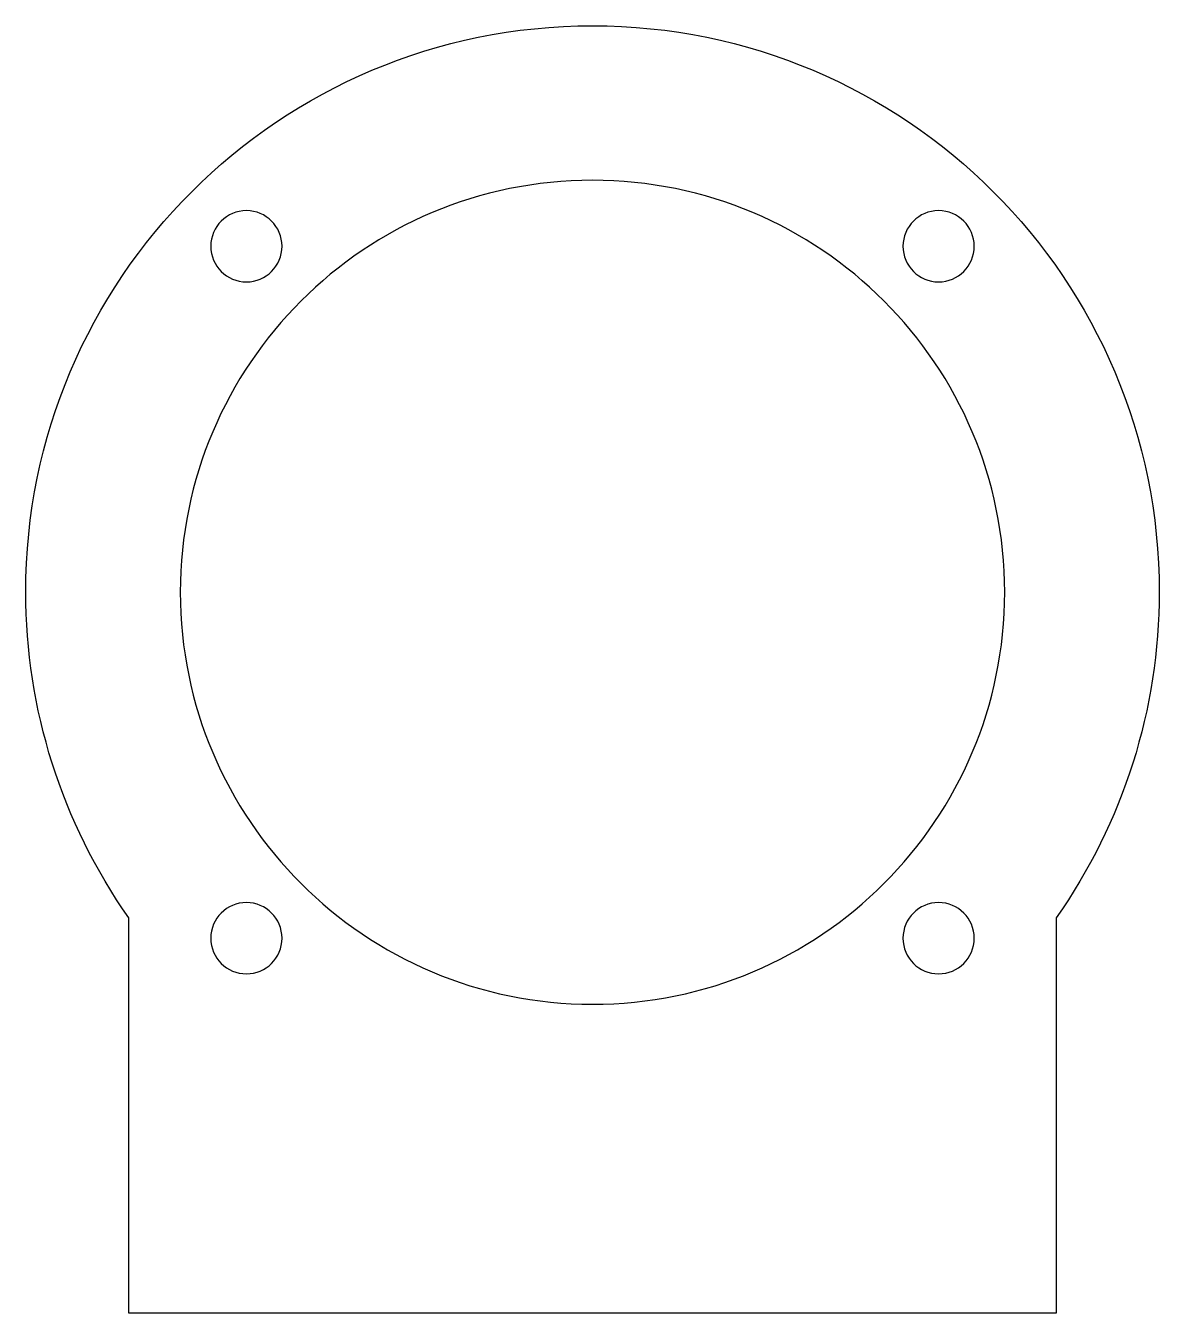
# Model space of a CAD drawing. Extents: x -34.9 to 34.9, y -44.5 to 34.9.
import ezdxf

# ---------------------------------------------------------------- set-up
doc = ezdxf.new("R2010")
doc.units = 0
doc.layers.add('LAYER_1', color=18, linetype='CONTINUOUS')

msp = doc.modelspace()

# ---------------------------------------------------------------- linework, layer by layer
at = {"layer": 'LAYER_1'}
for points in [[(0, 34.925), (0.901, 34.914), (1.797, 34.88), (2.687, 34.823), (3.571, 34.745), (4.448, 34.644), (5.319, 34.523), (6.182, 34.38), (7.039, 34.215), (7.887, 34.031), (8.728, 33.825), (9.561, 33.6), (10.386, 33.355), (11.201, 33.09), (12.008, 32.806), (12.806, 32.502), (13.594, 32.18), (14.373, 31.84), (15.141, 31.481), (15.9, 31.104), (16.647, 30.71), (17.384, 30.298), (18.11, 29.869), (18.824, 29.423), (19.527, 28.96), (20.218, 28.482), (20.896, 27.987), (21.562, 27.476), (22.216, 26.95), (22.856, 26.408), (23.483, 25.852), (24.096, 25.281), (24.696, 24.696), (25.281, 24.096), (25.852, 23.483), (26.408, 22.856), (26.95, 22.216), (27.476, 21.562), (27.987, 20.896), (28.482, 20.218), (28.96, 19.527), (29.423, 18.824), (29.869, 18.11), (30.298, 17.384), (30.71, 16.647), (31.104, 15.9), (31.481, 15.141), (31.84, 14.373), (32.18, 13.594), (32.502, 12.806), (32.806, 12.008), (33.09, 11.201), (33.355, 10.386), (33.6, 9.561), (33.825, 8.728), (34.031, 7.887), (34.215, 7.039), (34.38, 6.182), (34.523, 5.319), (34.644, 4.448), (34.745, 3.571), (34.823, 2.687), (34.88, 1.797), (34.914, 0.901), (34.925, 0), (34.918, -0.673), (34.899, -1.345), (34.867, -2.016), (34.821, -2.685), (34.763, -3.352), (34.693, -4.018), (34.61, -4.681), (34.514, -5.342), (34.405, -6.001), (34.284, -6.657), (34.151, -7.31), (34.005, -7.96), (33.847, -8.607), (33.677, -9.251), (33.494, -9.892), (33.299, -10.529), (33.092, -11.161), (32.873, -11.79), (32.643, -12.415), (32.4, -13.036), (32.145, -13.651), (31.879, -14.263), (31.6, -14.869), (31.31, -15.47), (31.009, -16.066), (30.695, -16.657), (30.37, -17.242), (30.034, -17.821), (29.686, -18.394), (29.327, -18.962), (28.957, -19.523), (28.575, -20.077), (28.575, -44.45), (-28.575, -44.45), (-28.575, -20.077), (-28.957, -19.523), (-29.327, -18.962), (-29.686, -18.394), (-30.034, -17.821), (-30.37, -17.242), (-30.695, -16.657), (-31.009, -16.066), (-31.31, -15.47), (-31.6, -14.869), (-31.879, -14.263), (-32.145, -13.651), (-32.4, -13.036), (-32.643, -12.415), (-32.873, -11.79), (-33.092, -11.161), (-33.299, -10.529), (-33.494, -9.892), (-33.677, -9.251), (-33.847, -8.607), (-34.005, -7.96), (-34.151, -7.31), (-34.284, -6.657), (-34.405, -6.001), (-34.514, -5.342), (-34.61, -4.681), (-34.693, -4.018), (-34.763, -3.352), (-34.821, -2.685), (-34.867, -2.016), (-34.899, -1.345), (-34.918, -0.673), (-34.925, 0), (-34.914, 0.901), (-34.88, 1.797), (-34.823, 2.687), (-34.745, 3.571), (-34.644, 4.448), (-34.523, 5.319), (-34.38, 6.182), (-34.215, 7.039), (-34.031, 7.887), (-33.825, 8.728), (-33.6, 9.561), (-33.355, 10.386), (-33.09, 11.201), (-32.806, 12.008), (-32.502, 12.806), (-32.18, 13.594), (-31.84, 14.373), (-31.481, 15.141), (-31.104, 15.9), (-30.71, 16.647), (-30.298, 17.384), (-29.869, 18.11), (-29.423, 18.824), (-28.96, 19.527), (-28.482, 20.218), (-27.987, 20.896), (-27.476, 21.562), (-26.95, 22.216), (-26.408, 22.856), (-25.852, 23.483), (-25.281, 24.096), (-24.696, 24.696), (-24.096, 25.281), (-23.483, 25.852), (-22.856, 26.408), (-22.216, 26.95), (-21.562, 27.476), (-20.896, 27.987), (-20.218, 28.482), (-19.527, 28.96), (-18.824, 29.423), (-18.11, 29.869), (-17.384, 30.298), (-16.647, 30.71), (-15.9, 31.104), (-15.141, 31.481), (-14.373, 31.84), (-13.594, 32.18), (-12.806, 32.502), (-12.008, 32.806), (-11.201, 33.09), (-10.386, 33.355), (-9.561, 33.6), (-8.728, 33.825), (-7.887, 34.031), (-7.039, 34.215), (-6.182, 34.38), (-5.319, 34.523), (-4.448, 34.644), (-3.571, 34.745), (-2.687, 34.823), (-1.797, 34.88), (-0.901, 34.914)], [(0, 25.4), (-0.656, 25.392), (-1.307, 25.367), (-1.954, 25.326), (-2.597, 25.269), (-3.235, 25.196), (-3.868, 25.107), (-4.496, 25.003), (-5.119, 24.884), (-5.736, 24.75), (-6.348, 24.6), (-6.954, 24.436), (-7.553, 24.258), (-8.147, 24.065), (-8.733, 23.859), (-9.314, 23.638), (-9.887, 23.404), (-10.453, 23.156), (-11.012, 22.895), (-11.563, 22.621), (-12.107, 22.334), (-12.643, 22.035), (-13.171, 21.723), (-13.69, 21.398), (-14.201, 21.062), (-14.704, 20.714), (-15.197, 20.354), (-15.682, 19.983), (-16.157, 19.6), (-16.622, 19.206), (-17.078, 18.802), (-17.524, 18.386), (-17.961, 17.961), (-18.386, 17.524), (-18.802, 17.078), (-19.206, 16.622), (-19.6, 16.157), (-19.983, 15.682), (-20.354, 15.197), (-20.714, 14.704), (-21.062, 14.201), (-21.398, 13.69), (-21.723, 13.171), (-22.035, 12.643), (-22.334, 12.107), (-22.621, 11.563), (-22.895, 11.012), (-23.156, 10.453), (-23.404, 9.887), (-23.638, 9.314), (-23.859, 8.733), (-24.065, 8.147), (-24.258, 7.553), (-24.436, 6.954), (-24.6, 6.348), (-24.75, 5.736), (-24.884, 5.119), (-25.003, 4.496), (-25.107, 3.868), (-25.196, 3.235), (-25.269, 2.597), (-25.326, 1.954), (-25.367, 1.307), (-25.392, 0.656), (-25.4, 0), (-25.392, -0.656), (-25.367, -1.307), (-25.326, -1.954), (-25.269, -2.597), (-25.196, -3.235), (-25.107, -3.868), (-25.003, -4.496), (-24.884, -5.119), (-24.75, -5.736), (-24.6, -6.348), (-24.436, -6.954), (-24.258, -7.553), (-24.065, -8.147), (-23.859, -8.733), (-23.638, -9.314), (-23.404, -9.887), (-23.156, -10.453), (-22.895, -11.012), (-22.621, -11.563), (-22.334, -12.107), (-22.035, -12.643), (-21.723, -13.171), (-21.398, -13.69), (-21.062, -14.201), (-20.714, -14.704), (-20.354, -15.197), (-19.983, -15.682), (-19.6, -16.157), (-19.206, -16.622), (-18.802, -17.078), (-18.386, -17.524), (-17.961, -17.961), (-17.524, -18.386), (-17.078, -18.802), (-16.622, -19.206), (-16.157, -19.6), (-15.682, -19.983), (-15.197, -20.354), (-14.704, -20.714), (-14.201, -21.062), (-13.69, -21.398), (-13.171, -21.723), (-12.643, -22.035), (-12.107, -22.334), (-11.563, -22.621), (-11.012, -22.895), (-10.453, -23.156), (-9.887, -23.404), (-9.314, -23.638), (-8.733, -23.859), (-8.147, -24.065), (-7.553, -24.258), (-6.954, -24.436), (-6.348, -24.6), (-5.736, -24.75), (-5.119, -24.884), (-4.496, -25.003), (-3.868, -25.107), (-3.235, -25.196), (-2.597, -25.269), (-1.954, -25.326), (-1.307, -25.367), (-0.656, -25.392), (0, -25.4), (0.656, -25.392), (1.307, -25.367), (1.954, -25.326), (2.597, -25.269), (3.235, -25.196), (3.868, -25.107), (4.496, -25.003), (5.119, -24.884), (5.736, -24.75), (6.348, -24.6), (6.954, -24.436), (7.553, -24.258), (8.147, -24.065), (8.733, -23.859), (9.314, -23.638), (9.887, -23.404), (10.453, -23.156), (11.012, -22.895), (11.563, -22.621), (12.107, -22.334), (12.643, -22.035), (13.171, -21.723), (13.69, -21.398), (14.201, -21.062), (14.704, -20.714), (15.197, -20.354), (15.682, -19.983), (16.157, -19.6), (16.622, -19.206), (17.078, -18.802), (17.524, -18.386), (17.961, -17.961), (18.386, -17.524), (18.802, -17.078), (19.206, -16.622), (19.6, -16.157), (19.983, -15.682), (20.354, -15.197), (20.714, -14.704), (21.062, -14.201), (21.398, -13.69), (21.723, -13.171), (22.035, -12.643), (22.334, -12.107), (22.621, -11.563), (22.895, -11.012), (23.156, -10.453), (23.404, -9.887), (23.638, -9.314), (23.859, -8.733), (24.065, -8.147), (24.258, -7.553), (24.436, -6.954), (24.6, -6.348), (24.75, -5.736), (24.884, -5.119), (25.003, -4.496), (25.107, -3.868), (25.196, -3.235), (25.269, -2.597), (25.326, -1.954), (25.367, -1.307), (25.392, -0.656), (25.4, 0), (25.392, 0.656), (25.367, 1.307), (25.326, 1.954), (25.269, 2.597), (25.196, 3.235), (25.107, 3.868), (25.003, 4.496), (24.884, 5.119), (24.75, 5.736), (24.6, 6.348), (24.436, 6.954), (24.258, 7.553), (24.065, 8.147), (23.859, 8.733), (23.638, 9.314), (23.404, 9.887), (23.156, 10.453), (22.895, 11.012), (22.621, 11.563), (22.334, 12.107), (22.035, 12.643), (21.723, 13.171), (21.398, 13.69), (21.062, 14.201), (20.714, 14.704), (20.354, 15.197), (19.983, 15.682), (19.6, 16.157), (19.206, 16.622), (18.802, 17.078), (18.386, 17.524), (17.961, 17.961), (17.524, 18.386), (17.078, 18.802), (16.622, 19.206), (16.157, 19.6), (15.682, 19.983), (15.197, 20.354), (14.704, 20.714), (14.201, 21.062), (13.69, 21.398), (13.171, 21.723), (12.643, 22.035), (12.107, 22.334), (11.563, 22.621), (11.012, 22.895), (10.453, 23.156), (9.887, 23.404), (9.314, 23.638), (8.733, 23.859), (8.147, 24.065), (7.553, 24.258), (6.954, 24.436), (6.348, 24.6), (5.736, 24.75), (5.119, 24.884), (4.496, 25.003), (3.868, 25.107), (3.235, 25.196), (2.597, 25.269), (1.954, 25.326), (1.307, 25.367), (0.656, 25.392)], [(-21.328, 23.525), (-21.553, 23.514), (-21.771, 23.481), (-21.982, 23.427), (-22.184, 23.353), (-22.376, 23.26), (-22.557, 23.15), (-22.726, 23.024), (-22.882, 22.882), (-23.024, 22.726), (-23.15, 22.557), (-23.26, 22.376), (-23.353, 22.184), (-23.427, 21.982), (-23.481, 21.771), (-23.514, 21.553), (-23.525, 21.328), (-23.514, 21.104), (-23.481, 20.886), (-23.427, 20.675), (-23.353, 20.473), (-23.26, 20.281), (-23.15, 20.1), (-23.024, 19.931), (-22.882, 19.775), (-22.726, 19.633), (-22.557, 19.507), (-22.376, 19.396), (-22.184, 19.304), (-21.982, 19.23), (-21.771, 19.176), (-21.553, 19.143), (-21.328, 19.131), (-21.104, 19.143), (-20.886, 19.176), (-20.675, 19.23), (-20.473, 19.304), (-20.281, 19.396), (-20.1, 19.507), (-19.931, 19.633), (-19.775, 19.775), (-19.633, 19.931), (-19.507, 20.1), (-19.396, 20.281), (-19.304, 20.473), (-19.23, 20.675), (-19.176, 20.886), (-19.143, 21.104), (-19.131, 21.328), (-19.143, 21.553), (-19.176, 21.771), (-19.23, 21.982), (-19.304, 22.184), (-19.396, 22.376), (-19.507, 22.557), (-19.633, 22.726), (-19.775, 22.882), (-19.931, 23.024), (-20.1, 23.15), (-20.281, 23.26), (-20.473, 23.353), (-20.675, 23.427), (-20.886, 23.481), (-21.104, 23.514)], [(21.328, 23.525), (21.104, 23.514), (20.886, 23.481), (20.675, 23.427), (20.473, 23.353), (20.281, 23.26), (20.1, 23.15), (19.931, 23.024), (19.775, 22.882), (19.633, 22.726), (19.507, 22.557), (19.396, 22.376), (19.304, 22.184), (19.23, 21.982), (19.176, 21.771), (19.143, 21.553), (19.131, 21.328), (19.143, 21.104), (19.176, 20.886), (19.23, 20.675), (19.304, 20.473), (19.396, 20.281), (19.507, 20.1), (19.633, 19.931), (19.775, 19.775), (19.931, 19.633), (20.1, 19.507), (20.281, 19.396), (20.473, 19.304), (20.675, 19.23), (20.886, 19.176), (21.104, 19.143), (21.328, 19.131), (21.553, 19.143), (21.771, 19.176), (21.982, 19.23), (22.184, 19.304), (22.376, 19.396), (22.557, 19.507), (22.726, 19.633), (22.882, 19.775), (23.024, 19.931), (23.15, 20.1), (23.26, 20.281), (23.353, 20.473), (23.427, 20.675), (23.481, 20.886), (23.514, 21.104), (23.525, 21.328), (23.514, 21.553), (23.481, 21.771), (23.427, 21.982), (23.353, 22.184), (23.26, 22.376), (23.15, 22.557), (23.024, 22.726), (22.882, 22.882), (22.726, 23.024), (22.557, 23.15), (22.376, 23.26), (22.184, 23.353), (21.982, 23.427), (21.771, 23.481), (21.553, 23.514)], [(-21.328, -19.131), (-21.553, -19.143), (-21.771, -19.176), (-21.982, -19.23), (-22.184, -19.304), (-22.376, -19.396), (-22.557, -19.507), (-22.726, -19.633), (-22.882, -19.775), (-23.024, -19.931), (-23.15, -20.1), (-23.26, -20.281), (-23.353, -20.473), (-23.427, -20.675), (-23.481, -20.886), (-23.514, -21.104), (-23.525, -21.328), (-23.514, -21.553), (-23.481, -21.771), (-23.427, -21.982), (-23.353, -22.184), (-23.26, -22.376), (-23.15, -22.557), (-23.024, -22.726), (-22.882, -22.882), (-22.726, -23.024), (-22.557, -23.15), (-22.376, -23.26), (-22.184, -23.353), (-21.982, -23.427), (-21.771, -23.481), (-21.553, -23.514), (-21.328, -23.525), (-21.104, -23.514), (-20.886, -23.481), (-20.675, -23.427), (-20.473, -23.353), (-20.281, -23.26), (-20.1, -23.15), (-19.931, -23.024), (-19.775, -22.882), (-19.633, -22.726), (-19.507, -22.557), (-19.396, -22.376), (-19.304, -22.184), (-19.23, -21.982), (-19.176, -21.771), (-19.143, -21.553), (-19.131, -21.328), (-19.143, -21.104), (-19.176, -20.886), (-19.23, -20.675), (-19.304, -20.473), (-19.396, -20.281), (-19.507, -20.1), (-19.633, -19.931), (-19.775, -19.775), (-19.931, -19.633), (-20.1, -19.507), (-20.281, -19.396), (-20.473, -19.304), (-20.675, -19.23), (-20.886, -19.176), (-21.104, -19.143)], [(21.328, -19.131), (21.104, -19.143), (20.886, -19.176), (20.675, -19.23), (20.473, -19.304), (20.281, -19.396), (20.1, -19.507), (19.931, -19.633), (19.775, -19.775), (19.633, -19.931), (19.507, -20.1), (19.396, -20.281), (19.304, -20.473), (19.23, -20.675), (19.176, -20.886), (19.143, -21.104), (19.131, -21.328), (19.143, -21.553), (19.176, -21.771), (19.23, -21.982), (19.304, -22.184), (19.396, -22.376), (19.507, -22.557), (19.633, -22.726), (19.775, -22.882), (19.931, -23.024), (20.1, -23.15), (20.281, -23.26), (20.473, -23.353), (20.675, -23.427), (20.886, -23.481), (21.104, -23.514), (21.328, -23.525), (21.553, -23.514), (21.771, -23.481), (21.982, -23.427), (22.184, -23.353), (22.376, -23.26), (22.557, -23.15), (22.726, -23.024), (22.882, -22.882), (23.024, -22.726), (23.15, -22.557), (23.26, -22.376), (23.353, -22.184), (23.427, -21.982), (23.481, -21.771), (23.514, -21.553), (23.525, -21.328), (23.514, -21.104), (23.481, -20.886), (23.427, -20.675), (23.353, -20.473), (23.26, -20.281), (23.15, -20.1), (23.024, -19.931), (22.882, -19.775), (22.726, -19.633), (22.557, -19.507), (22.376, -19.396), (22.184, -19.304), (21.982, -19.23), (21.771, -19.176), (21.553, -19.143)]]:
    msp.add_lwpolyline(points, close=True, dxfattribs=at)

doc.saveas('drawing.dxf')
